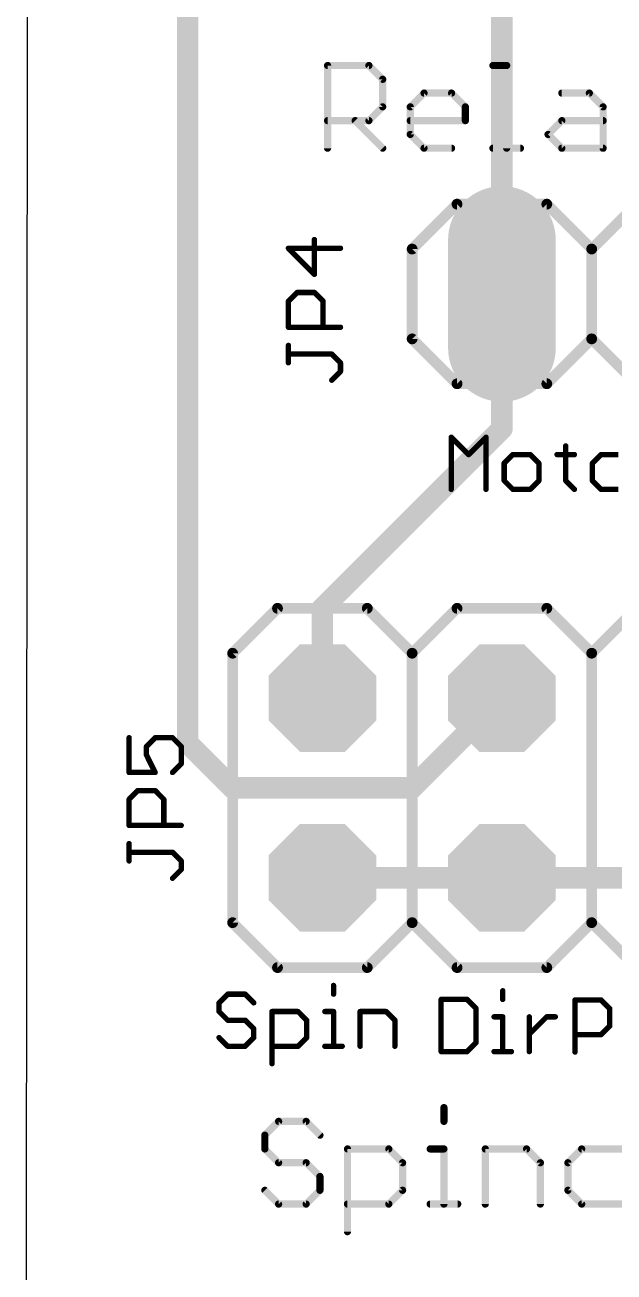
# Model space of a CAD drawing. Extents: x 6 to 93.4, y 7 to 66.
# Drawn here: x 5.95 to 14.29, y 33.16 to 50.79 of the extents above; entities that cross this region are included whole.
import ezdxf

# ---------------------------------------------------------------- set-up
doc = ezdxf.new("R2010")
doc.units = 0
for name, color, linetype in [('1', 22, 'CONTINUOUS'), ('112', 253, 'CONTINUOUS'), ('16', 175, 'CONTINUOUS'), ('17', 82, 'CONTINUOUS'), ('20', 7, 'CONTINUOUS'), ('21', 7, 'CONTINUOUS'), ('25', 253, 'CONTINUOUS'), ('27', 253, 'CONTINUOUS'), ('51', 53, 'CONTINUOUS')]:
    doc.layers.add(name, color=color, linetype=linetype)

# ---------------------------------------------------------------- blocks, each defined once
blk = doc.blocks.new('RECT')
blk.add_solid([(-0.5, -0.5), (0.5, -0.5), (-0.5, 0.5), (0.5, 0.5)])
blk = doc.blocks.new('LONGP100')
at = {"const_width": 1}
blk.add_lwpolyline([(-0.5, 0), (0.5, 0)], dxfattribs=at)
at = {"const_width": 0.5}
for points in [[(-0.5, 0.25, 1), (-0.5, -0.25)], [(0.5, -0.25, 1), (0.5, 0.25)]]:
    blk.add_lwpolyline(points, format="xyb", dxfattribs=at)
blk = doc.blocks.new('OCTAGONP')
at = {"const_width": 0.5}
blk.add_lwpolyline([(-0.25, -0.1036), (-0.25, 0.1036), (-0.1036, 0.25), (0.1036, 0.25), (0.25, 0.1036), (0.25, -0.1036), (0.1036, -0.25), (-0.1036, -0.25), (-0.25, -0.1036), (-0.25, 0.1036)], dxfattribs=at)

msp = doc.modelspace()

# ---------------------------------------------------------------- linework, layer by layer
at = {"layer": '1', "const_width": 0.3048}
for points in [[(12.7, 46.99), (12.7, 54.61)], [(8.255, 40.64), (8.255, 53.975)], [(12.7, 45.085), (12.7, 46.99)], [(10.16, 42.545), (12.7, 45.085)], [(10.16, 41.275), (10.16, 42.545)], [(12.7, 41.275), (11.43, 40.005)], [(8.89, 40.005), (8.255, 40.64)], [(11.43, 40.005), (8.89, 40.005)]]:
    msp.add_lwpolyline(points, dxfattribs=at)
at = {"layer": '1', "const_width": 0.1524}
for points in [[(12.7762, 46.99, 1), (12.6238, 46.99)], [(12.6238, 46.99, 1), (12.7762, 46.99)], [(12.6238, 45.085, 1), (12.7762, 45.085)], [(12.7539, 45.0311, 1), (12.6461, 45.1389)], [(10.2362, 42.545, 1), (10.0838, 42.545)], [(10.1061, 42.5989, 1), (10.2139, 42.4911)], [(10.0838, 41.275, 1), (10.2362, 41.275)], [(12.7539, 41.2211, 1), (12.6461, 41.3289)], [(8.3089, 40.6939, 1), (8.2011, 40.5861)], [(8.1788, 40.64, 1), (8.3312, 40.64)], [(8.89, 40.0812, 1), (8.89, 39.9288)], [(8.8361, 39.9511, 1), (8.9439, 40.0589)], [(11.3761, 40.0589, 1), (11.4839, 39.9511)], [(11.43, 39.9288, 1), (11.43, 40.0812)]]:
    msp.add_lwpolyline(points, format="xyb", dxfattribs=at)
at = {"layer": '112', "const_width": 0.0381}
for points in [[(11.9966, 44.9778, 1), (11.9696, 44.9509)], [(12.0022, 44.9643, 1), (11.9641, 44.9643)], [(12.4936, 44.9643, 1), (12.4555, 44.9643)], [(12.4881, 44.9509, 1), (12.4611, 44.9778)], [(13.6219, 44.8415, 1), (13.5838, 44.8415)], [(12.2154, 44.7321, 1), (12.2423, 44.7051)], [(12.2154, 44.7051, 1), (12.2423, 44.7321)], [(12.718, 44.6092, 1), (12.745, 44.5822)], [(12.7506, 44.5957, 1), (12.7125, 44.5957)], [(12.8544, 44.7376, 1), (12.8544, 44.6995)], [(12.8679, 44.7051, 1), (12.8409, 44.7321)], [(13.1136, 44.7321, 1), (13.0867, 44.7051)], [(13.1001, 44.6995, 1), (13.1001, 44.7376)], [(13.2421, 44.5957, 1), (13.204, 44.5957)], [(13.2095, 44.5822, 1), (13.2365, 44.6092)], [(13.4799, 44.7376, 1), (13.4799, 44.6995)], [(13.7257, 44.6995, 1), (13.7257, 44.7376)], [(13.9979, 44.5957, 1), (13.9598, 44.5957)], [(13.9654, 44.6092, 1), (13.9923, 44.5822)], [(14.1017, 44.7376, 1), (14.1017, 44.6995)], [(14.1152, 44.7051, 1), (14.0883, 44.7321)], [(12.745, 44.3634, 1), (12.718, 44.3365)], [(12.7125, 44.35, 1), (12.7506, 44.35)], [(12.8544, 44.2462, 1), (12.8544, 44.2081)], [(13.1001, 44.2081, 1), (13.1001, 44.2462)], [(13.204, 44.35, 1), (13.2421, 44.35)], [(13.2365, 44.3365, 1), (13.2095, 44.3634)], [(13.6163, 44.3634, 1), (13.5893, 44.3365)], [(13.5838, 44.35, 1), (13.6219, 44.35)], [(13.9598, 44.35, 1), (13.9979, 44.35)], [(13.9923, 44.3634, 1), (13.9654, 44.3365)], [(14.1017, 44.2462, 1), (14.1017, 44.2081)], [(11.9641, 44.2271, 1), (12.0022, 44.2271)], [(12.4555, 44.2271, 1), (12.4936, 44.2271)], [(12.8409, 44.2136, 1), (12.8679, 44.2406)], [(13.0867, 44.2406, 1), (13.1136, 44.2136)], [(13.7122, 44.2136, 1), (13.7391, 44.2406)], [(14.0883, 44.2136, 1), (14.1152, 44.2406)], [(10.3369, 37.2122, 1), (10.2988, 37.2122)], [(8.821, 37.1084, 1), (8.821, 37.0703)], [(8.8344, 37.0759, 1), (8.8075, 37.1028)], [(9.0802, 37.1028, 1), (9.0532, 37.0759)], [(9.0667, 37.0703, 1), (9.0667, 37.1084)], [(10.2988, 37.0893, 1), (10.3369, 37.0893)], [(11.8401, 37.0334, 1), (11.8401, 36.9953)], [(11.8592, 37.0143, 1), (11.8211, 37.0143)], [(12.2222, 37.0278, 1), (12.1952, 37.0009)], [(12.2087, 36.9953, 1), (12.2087, 37.0334)], [(12.7304, 37.1372, 1), (12.6923, 37.1372)], [(12.6923, 37.0143, 1), (12.7304, 37.0143)], [(13.7341, 37.0264, 1), (13.7341, 36.9883)], [(13.7532, 37.0073, 1), (13.7151, 37.0073)], [(14.1162, 37.0208, 1), (14.0892, 36.9939)], [(14.1027, 36.9883, 1), (14.1027, 37.0264)], [(8.6846, 36.9799, 1), (8.7116, 36.953)], [(8.7116, 36.8571, 1), (8.6846, 36.8301)], [(8.7172, 36.9665, 1), (8.6791, 36.9665)], [(8.6791, 36.8436, 1), (8.7172, 36.8436)], [(9.1761, 36.953, 1), (9.2031, 36.9799)], [(9.4465, 36.8626, 1), (9.4465, 36.8245)], [(9.4656, 36.8436, 1), (9.4275, 36.8436)], [(9.8286, 36.8571, 1), (9.8017, 36.8301)], [(9.8151, 36.8245, 1), (9.8151, 36.8626)], [(10.1949, 36.8626, 1), (10.1949, 36.8245)], [(10.3369, 36.8436, 1), (10.2988, 36.8436)], [(10.3178, 36.8245, 1), (10.3178, 36.8626)], [(10.7129, 36.8436, 1), (10.6748, 36.8436)], [(10.6939, 36.8626, 1), (10.6939, 36.8245)], [(11.076, 36.8571, 1), (11.049, 36.8301)], [(11.0625, 36.8245, 1), (11.0625, 36.8626)], [(12.3506, 36.8915, 1), (12.3125, 36.8915)], [(12.3181, 36.878, 1), (12.3451, 36.9049)], [(14.2446, 36.8845, 1), (14.2065, 36.8845)], [(14.2121, 36.871, 1), (14.2391, 36.8979)], [(8.821, 36.7398, 1), (8.821, 36.7017)], [(8.8075, 36.7072, 1), (8.8344, 36.7342)], [(9.0802, 36.7342, 1), (9.0532, 36.7072)], [(9.0667, 36.7017, 1), (9.0667, 36.7398)], [(9.9571, 36.7207, 1), (9.919, 36.7207)], [(9.9245, 36.7072, 1), (9.9515, 36.7342)], [(11.2044, 36.7207, 1), (11.1663, 36.7207)], [(11.1719, 36.7072, 1), (11.1988, 36.7342)], [(12.5885, 36.7876, 1), (12.5885, 36.7495)], [(12.7304, 36.7686, 1), (12.6923, 36.7686)], [(12.7114, 36.7495, 1), (12.7114, 36.7876)], [(13.1065, 36.7686, 1), (13.0684, 36.7686)], [(13.3332, 36.7876, 1), (13.3332, 36.7495)], [(13.3467, 36.7551, 1), (13.3197, 36.7821)], [(13.4561, 36.7495, 1), (13.4561, 36.7876)], [(8.7116, 36.4884, 1), (8.6846, 36.4615)], [(9.2086, 36.5978, 1), (9.1705, 36.5978)], [(9.1761, 36.5844, 1), (9.2031, 36.6113)], [(9.2031, 36.4615, 1), (9.1761, 36.4884)], [(9.9515, 36.4615, 1), (9.9245, 36.4884)], [(13.074, 36.5363, 1), (13.1009, 36.5094)], [(13.7341, 36.5349, 1), (13.7341, 36.4968)], [(14.0892, 36.5293, 1), (14.1162, 36.5024)], [(14.1027, 36.4968, 1), (14.1027, 36.5349)], [(14.2065, 36.6387, 1), (14.2446, 36.6387)], [(14.2391, 36.6252, 1), (14.2121, 36.6522)], [(8.821, 36.3712, 1), (8.821, 36.3331)], [(8.8075, 36.3386, 1), (8.8344, 36.3656)], [(9.0532, 36.3656, 1), (9.0802, 36.3386)], [(9.0667, 36.3331, 1), (9.0667, 36.3712)], [(9.1705, 36.475, 1), (9.2086, 36.475)], [(9.4465, 36.3712, 1), (9.4465, 36.3331)], [(9.8017, 36.3656, 1), (9.8286, 36.3386)], [(9.8151, 36.3331, 1), (9.8151, 36.3712)], [(9.919, 36.475, 1), (9.9571, 36.475)], [(10.1949, 36.3712, 1), (10.1949, 36.3331)], [(10.2988, 36.3521, 1), (10.3369, 36.3521)], [(10.4407, 36.3331, 1), (10.4407, 36.3712)], [(10.6748, 36.3521, 1), (10.7129, 36.3521)], [(11.1663, 36.3521, 1), (11.2044, 36.3521)], [(12.3125, 36.4, 1), (12.3506, 36.4)], [(12.3451, 36.3865, 1), (12.3181, 36.4134)], [(11.8401, 36.2962, 1), (11.8401, 36.2581)], [(11.8211, 36.2771, 1), (11.8592, 36.2771)], [(12.1952, 36.2906, 1), (12.2222, 36.2636)], [(12.2087, 36.2581, 1), (12.2087, 36.2962)], [(12.5885, 36.2962, 1), (12.5885, 36.2581)], [(12.6923, 36.2771, 1), (12.7304, 36.2771)], [(12.8343, 36.2581, 1), (12.8343, 36.2962)], [(13.0684, 36.2771, 1), (13.1065, 36.2771)], [(13.7151, 36.2701, 1), (13.7532, 36.2701)], [(9.4275, 36.1064, 1), (9.4656, 36.1064)]]:
    msp.add_lwpolyline(points, format="xyb", dxfattribs=at)
at = {"layer": '112', "const_width": 0.0762}
for points in [[(11.9831, 44.2271), (11.9831, 44.9643)], [(11.9831, 44.9643), (12.2288, 44.7186)], [(12.2288, 44.7186), (12.4746, 44.9643)], [(12.4746, 44.9643), (12.4746, 44.2271)], [(13.6028, 44.8415), (13.6028, 44.35)], [(12.8544, 44.7186), (12.7315, 44.5957)], [(12.7315, 44.5957), (12.7315, 44.35)], [(13.1001, 44.7186), (12.8544, 44.7186)], [(13.223, 44.5957), (13.1001, 44.7186)], [(13.223, 44.35), (13.223, 44.5957)], [(13.4799, 44.7186), (13.7257, 44.7186)], [(14.1017, 44.7186), (13.9789, 44.5957)], [(13.9789, 44.5957), (13.9789, 44.35)], [(14.3475, 44.7186), (14.1017, 44.7186)], [(12.7315, 44.35), (12.8544, 44.2271)], [(12.8544, 44.2271), (13.1001, 44.2271)], [(13.1001, 44.2271), (13.223, 44.35)], [(13.6028, 44.35), (13.7257, 44.2271)], [(13.9789, 44.35), (14.1017, 44.2271)], [(14.1017, 44.2271), (14.3475, 44.2271)], [(10.3178, 37.2122), (10.3178, 37.0893)], [(8.821, 37.0893), (8.6981, 36.9665)], [(9.0667, 37.0893), (8.821, 37.0893)], [(9.1896, 36.9665), (9.0667, 37.0893)], [(11.8401, 37.0143), (11.8401, 36.2771)], [(12.2087, 37.0143), (11.8401, 37.0143)], [(12.3316, 36.8915), (12.2087, 37.0143)], [(12.7114, 37.1372), (12.7114, 37.0143)], [(13.7341, 36.2701), (13.7341, 37.0073)], [(13.7341, 37.0073), (14.1027, 37.0073)], [(14.1027, 37.0073), (14.2256, 36.8845)], [(8.6981, 36.9665), (8.6981, 36.8436)], [(8.6981, 36.8436), (8.821, 36.7207)], [(9.4465, 36.1064), (9.4465, 36.8436)], [(9.4465, 36.8436), (9.8151, 36.8436)], [(9.8151, 36.8436), (9.938, 36.7207)], [(10.1949, 36.8436), (10.3178, 36.8436)], [(10.3178, 36.8436), (10.3178, 36.3521)], [(10.6939, 36.3521), (10.6939, 36.8436)], [(10.6939, 36.8436), (11.0625, 36.8436)], [(11.0625, 36.8436), (11.1854, 36.7207)], [(12.3316, 36.4), (12.3316, 36.8915)], [(14.2256, 36.8845), (14.2256, 36.6387)], [(8.821, 36.7207), (9.0667, 36.7207)], [(9.0667, 36.7207), (9.1896, 36.5978)], [(9.938, 36.7207), (9.938, 36.475)], [(11.1854, 36.7207), (11.1854, 36.3521)], [(12.5885, 36.7686), (12.7114, 36.7686)], [(12.7114, 36.7686), (12.7114, 36.2771)], [(13.0875, 36.2771), (13.0875, 36.7686)], [(13.0875, 36.5228), (13.3332, 36.7686)], [(13.3332, 36.7686), (13.4561, 36.7686)], [(8.821, 36.3521), (8.6981, 36.475)], [(9.1896, 36.475), (9.0667, 36.3521)], [(9.1896, 36.5978), (9.1896, 36.475)], [(9.938, 36.475), (9.8151, 36.3521)], [(14.1027, 36.5158), (13.7341, 36.5158)], [(14.2256, 36.6387), (14.1027, 36.5158)], [(9.0667, 36.3521), (8.821, 36.3521)], [(9.8151, 36.3521), (9.4465, 36.3521)], [(10.1949, 36.3521), (10.4407, 36.3521)], [(12.2087, 36.2771), (12.3316, 36.4)], [(11.8401, 36.2771), (12.2087, 36.2771)], [(12.5885, 36.2771), (12.8343, 36.2771)]]:
    msp.add_lwpolyline(points, dxfattribs=at)
at = {"layer": '16', "const_width": 0.3048}
for points in [[(10.16, 38.735), (12.7, 38.735)], [(12.7, 38.735), (15.24, 38.735)]]:
    msp.add_lwpolyline(points, dxfattribs=at)
at = {"layer": '16', "const_width": 0.1524}
for points in [[(10.16, 38.8112, 1), (10.16, 38.6588)], [(12.7, 38.8112, 1), (12.7, 38.6588)], [(12.7, 38.6588, 1), (12.7, 38.8112)]]:
    msp.add_lwpolyline(points, format="xyb", dxfattribs=at)
at = {"layer": '20'}
msp.add_line((5.995, 65.957), (5.952, 7.147), dxfattribs=at)
at = {"layer": '21', "const_width": 0.1524}
for points in [[(12.065, 48.26), (11.43, 47.625)], [(12.065, 48.26), (13.335, 48.26)], [(13.335, 48.26), (13.97, 47.625)], [(13.97, 47.625), (14.605, 48.26)], [(11.43, 47.625), (11.43, 46.355)], [(13.97, 47.625), (13.97, 46.355)], [(11.43, 46.355), (12.065, 45.72)], [(13.97, 46.355), (13.335, 45.72)], [(14.605, 45.72), (13.97, 46.355)], [(13.335, 45.72), (12.065, 45.72)], [(8.89, 41.91), (9.525, 42.545)], [(9.525, 42.545), (10.795, 42.545)], [(10.795, 42.545), (11.43, 41.91)], [(11.43, 41.91), (12.065, 42.545)], [(12.065, 42.545), (13.335, 42.545)], [(13.335, 42.545), (13.97, 41.91)], [(13.97, 41.91), (14.605, 42.545)], [(8.89, 38.1), (8.89, 41.91)], [(11.43, 41.91), (11.43, 38.1)], [(13.97, 41.91), (13.97, 38.1)], [(8.89, 38.1), (9.525, 37.465)], [(10.795, 37.465), (11.43, 38.1)], [(11.43, 38.1), (12.065, 37.465)], [(13.335, 37.465), (13.97, 38.1)], [(13.97, 38.1), (14.605, 37.465)], [(9.525, 37.465), (10.795, 37.465)], [(12.065, 37.465), (13.335, 37.465)]]:
    msp.add_lwpolyline(points, dxfattribs=at)
at = {"layer": '21', "const_width": 0.0762}
for points in [[(12.065, 48.2981, 1), (12.065, 48.2219)], [(12.0919, 48.2331, 1), (12.0381, 48.2869)], [(13.3619, 48.2869, 1), (13.3081, 48.2331)], [(13.335, 48.2219, 1), (13.335, 48.2981)], [(11.4681, 47.625, 1), (11.3919, 47.625)], [(11.4031, 47.6519, 1), (11.4569, 47.5981)], [(14.0081, 47.625, 1), (13.9319, 47.625)], [(13.9431, 47.6519, 1), (13.9969, 47.5981)], [(13.9431, 47.5981, 1), (13.9969, 47.6519)], [(11.3919, 46.355, 1), (11.4681, 46.355)], [(11.4569, 46.3819, 1), (11.4031, 46.3281)], [(13.9319, 46.355, 1), (14.0081, 46.355)], [(13.9969, 46.3819, 1), (13.9431, 46.3281)], [(13.9969, 46.3281, 1), (13.9431, 46.3819)], [(12.065, 45.7581, 1), (12.065, 45.6819)], [(12.0381, 45.6931, 1), (12.0919, 45.7469)], [(13.3081, 45.7469, 1), (13.3619, 45.6931)], [(13.335, 45.6819, 1), (13.335, 45.7581)], [(9.525, 42.5831, 1), (9.525, 42.5069)], [(9.5519, 42.5181, 1), (9.4981, 42.5719)], [(10.8219, 42.5719, 1), (10.7681, 42.5181)], [(10.795, 42.5069, 1), (10.795, 42.5831)], [(12.065, 42.5831, 1), (12.065, 42.5069)], [(12.0919, 42.5181, 1), (12.0381, 42.5719)], [(13.3619, 42.5719, 1), (13.3081, 42.5181)], [(13.335, 42.5069, 1), (13.335, 42.5831)], [(8.9281, 41.91, 1), (8.8519, 41.91)], [(8.8631, 41.9369, 1), (8.9169, 41.8831)], [(11.4681, 41.91, 1), (11.3919, 41.91)], [(11.4031, 41.9369, 1), (11.4569, 41.8831)], [(11.4031, 41.8831, 1), (11.4569, 41.9369)], [(14.0081, 41.91, 1), (13.9319, 41.91)], [(13.9431, 41.9369, 1), (13.9969, 41.8831)], [(13.9431, 41.8831, 1), (13.9969, 41.9369)], [(8.8519, 38.1, 1), (8.9281, 38.1)], [(8.9169, 38.1269, 1), (8.8631, 38.0731)], [(11.3919, 38.1, 1), (11.4681, 38.1)], [(11.4569, 38.1269, 1), (11.4031, 38.0731)], [(11.4569, 38.0731, 1), (11.4031, 38.1269)], [(13.9319, 38.1, 1), (14.0081, 38.1)], [(13.9969, 38.1269, 1), (13.9431, 38.0731)], [(13.9969, 38.0731, 1), (13.9431, 38.1269)], [(9.525, 37.5031, 1), (9.525, 37.4269)], [(9.4981, 37.4381, 1), (9.5519, 37.4919)], [(10.7681, 37.4919, 1), (10.8219, 37.4381)], [(10.795, 37.4269, 1), (10.795, 37.5031)], [(12.065, 37.5031, 1), (12.065, 37.4269)], [(12.0381, 37.4381, 1), (12.0919, 37.4919)], [(13.3081, 37.4919, 1), (13.3619, 37.4381)], [(13.335, 37.4269, 1), (13.335, 37.5031)]]:
    msp.add_lwpolyline(points, format="xyb", dxfattribs=at)
at = {"layer": '25', "const_width": 0.0381}
for points in [[(10.0665, 47.7592, 1), (10.0284, 47.7592)], [(9.6789, 47.6554, 1), (9.6789, 47.6173)], [(9.6923, 47.6498, 1), (9.6654, 47.6229)], [(10.4161, 47.6173, 1), (10.4161, 47.6554)], [(10.0284, 47.2677, 1), (10.0665, 47.2677)], [(10.034, 47.2543, 1), (10.061, 47.2812)], [(9.6979, 46.8879, 1), (9.6598, 46.8879)], [(9.6654, 46.9014, 1), (9.6923, 46.8745)], [(9.8017, 47.0299, 1), (9.8017, 46.9918)], [(9.8152, 46.9973, 1), (9.7883, 47.0243)], [(10.061, 47.0243, 1), (10.034, 46.9973)], [(10.0475, 46.9918, 1), (10.0475, 47.0299)], [(10.1894, 46.8879, 1), (10.1513, 46.8879)], [(10.1569, 46.8745, 1), (10.1838, 46.9014)], [(9.6789, 46.5384, 1), (9.6789, 46.5003)], [(10.4161, 46.5003, 1), (10.4161, 46.5384)], [(9.6598, 46.5193, 1), (9.6979, 46.5193)], [(10.1513, 46.5193, 1), (10.1894, 46.5193)], [(9.6979, 46.2624, 1), (9.6598, 46.2624)], [(9.6789, 46.1586, 1), (9.6789, 46.1205)], [(9.6598, 46.0166, 1), (9.6979, 46.0166)], [(10.3067, 46.153, 1), (10.2798, 46.126)], [(10.2932, 46.1205, 1), (10.2932, 46.1586)], [(10.4352, 46.0166, 1), (10.3971, 46.0166)], [(10.4026, 46.0032, 1), (10.4296, 46.0301)], [(10.3971, 45.8938, 1), (10.4352, 45.8938)], [(10.4296, 45.8803, 1), (10.4026, 45.9072)], [(10.2798, 45.7844, 1), (10.3067, 45.7574)], [(7.4447, 40.7154, 1), (7.4066, 40.7154)], [(7.7943, 40.7345, 1), (7.7943, 40.6964)], [(7.8078, 40.7019, 1), (7.7808, 40.7289)], [(8.0535, 40.7289, 1), (8.0266, 40.7019)], [(8.04, 40.6964, 1), (8.04, 40.7345)], [(7.6579, 40.606, 1), (7.6849, 40.5791)], [(7.6905, 40.5925, 1), (7.6524, 40.5925)], [(8.182, 40.5925, 1), (8.1439, 40.5925)], [(8.1494, 40.5791, 1), (8.1764, 40.606)], [(7.6885, 40.4782, 1), (7.6544, 40.4612)], [(7.6524, 40.4697, 1), (7.6905, 40.4697)], [(8.1764, 40.3333, 1), (8.1494, 40.3603)], [(7.4257, 40.243, 1), (7.4257, 40.2049)], [(7.4066, 40.2239, 1), (7.4447, 40.2239)], [(7.7772, 40.2154, 1), (7.8113, 40.2325)], [(7.7943, 40.2049, 1), (7.7943, 40.243)], [(8.0266, 40.2374, 1), (8.0535, 40.2105)], [(8.1439, 40.3468, 1), (8.182, 40.3468)], [(7.4447, 39.8441, 1), (7.4066, 39.8441)], [(7.4122, 39.8576, 1), (7.4391, 39.8307)], [(7.5485, 39.986, 1), (7.5485, 39.9479)], [(7.562, 39.9535, 1), (7.5351, 39.9805)], [(7.8078, 39.9805, 1), (7.7808, 39.9535)], [(7.7943, 39.9479, 1), (7.7943, 39.986)], [(7.9362, 39.8441, 1), (7.8981, 39.8441)], [(7.9037, 39.8307, 1), (7.9306, 39.8576)], [(7.4257, 39.4946, 1), (7.4257, 39.4565)], [(8.1629, 39.4565, 1), (8.1629, 39.4946)], [(7.4066, 39.4755, 1), (7.4447, 39.4755)], [(7.8981, 39.4755, 1), (7.9362, 39.4755)], [(7.4447, 39.2186, 1), (7.4066, 39.2186)], [(7.4257, 39.1148, 1), (7.4257, 39.0767)], [(7.4066, 38.9728, 1), (7.4447, 38.9728)], [(8.0535, 39.1092, 1), (8.0266, 39.0822)], [(8.04, 39.0767, 1), (8.04, 39.1148)], [(8.182, 38.9728, 1), (8.1439, 38.9728)], [(8.1494, 38.9594, 1), (8.1764, 38.9863)], [(8.1439, 38.85, 1), (8.182, 38.85)], [(8.1764, 38.8365, 1), (8.1494, 38.8634)], [(8.0266, 38.7406, 1), (8.0535, 38.7136)]]:
    msp.add_lwpolyline(points, format="xyb", dxfattribs=at)
at = {"layer": '25', "const_width": 0.0762}
for points in [[(10.0475, 47.2677), (10.0475, 47.7592)], [(10.4161, 47.6363), (9.6789, 47.6363)], [(9.6789, 47.6363), (10.0475, 47.2677)], [(9.6789, 46.8879), (9.8017, 47.0108)], [(9.6789, 46.5193), (9.6789, 46.8879)], [(9.8017, 47.0108), (10.0475, 47.0108)], [(10.0475, 47.0108), (10.1704, 46.8879)], [(10.1704, 46.8879), (10.1704, 46.5193)], [(10.4161, 46.5193), (9.6789, 46.5193)], [(9.6789, 46.0166), (9.6789, 46.2624)], [(10.2932, 46.1395), (9.6789, 46.1395)], [(10.4161, 46.0166), (10.2932, 46.1395)], [(10.4161, 45.8938), (10.4161, 46.0166)], [(10.2932, 45.7709), (10.4161, 45.8938)], [(7.4257, 40.7154), (7.4257, 40.2239)], [(7.6714, 40.5925), (7.7943, 40.7154)], [(7.7943, 40.7154), (8.04, 40.7154)], [(8.04, 40.7154), (8.1629, 40.5925)], [(7.6714, 40.4697), (7.6714, 40.5925)], [(8.1629, 40.5925), (8.1629, 40.3468)], [(7.7943, 40.2239), (7.6714, 40.4697)], [(8.1629, 40.3468), (8.04, 40.2239)], [(7.4257, 40.2239), (7.7943, 40.2239)], [(7.4257, 39.8441), (7.5485, 39.967)], [(7.4257, 39.4755), (7.4257, 39.8441)], [(7.5485, 39.967), (7.7943, 39.967)], [(7.7943, 39.967), (7.9172, 39.8441)], [(7.9172, 39.8441), (7.9172, 39.4755)], [(8.1629, 39.4755), (7.4257, 39.4755)], [(7.4257, 38.9728), (7.4257, 39.2186)], [(8.04, 39.0957), (7.4257, 39.0957)], [(8.1629, 38.9728), (8.04, 39.0957)], [(8.1629, 38.85), (8.1629, 38.9728)], [(8.04, 38.7271), (8.1629, 38.85)]]:
    msp.add_lwpolyline(points, dxfattribs=at)
at = {"layer": '27', "const_width": 0.1016}
for points in [[(10.2338, 49.0508), (10.2338, 50.2202)], [(10.2338, 50.2202), (10.8185, 50.2202)], [(10.8185, 50.2202), (11.0134, 50.0253)], [(12.5726, 50.2202), (12.7675, 50.2202)], [(12.7675, 50.2202), (12.7675, 49.0508)], [(11.0134, 50.0253), (11.0134, 49.6355)], [(11.4032, 49.6355), (11.5981, 49.8304)], [(11.5981, 49.8304), (11.9879, 49.8304)], [(11.9879, 49.8304), (12.1828, 49.6355)], [(13.5471, 49.8304), (13.9369, 49.8304)], [(13.9369, 49.8304), (14.1318, 49.6355)], [(11.0134, 49.6355), (10.8185, 49.4406)], [(11.4032, 49.2457), (11.4032, 49.6355)], [(12.1828, 49.6355), (12.1828, 49.4406)], [(14.1318, 49.6355), (14.1318, 49.0508)], [(10.8185, 49.4406), (10.2338, 49.4406)], [(10.6236, 49.4406), (11.0134, 49.0508)], [(12.1828, 49.4406), (11.4032, 49.4406)], [(13.3522, 49.2457), (13.5471, 49.4406)], [(13.5471, 49.4406), (14.1318, 49.4406)], [(11.5981, 49.0508), (11.4032, 49.2457)], [(13.5471, 49.0508), (13.3522, 49.2457)], [(11.9879, 49.0508), (11.5981, 49.0508)], [(12.5726, 49.0508), (12.9624, 49.0508)], [(14.1318, 49.0508), (13.5471, 49.0508)], [(11.8795, 35.4851), (11.8795, 35.2902)], [(9.5407, 35.2902), (9.3458, 35.0953)], [(9.9305, 35.2902), (9.5407, 35.2902)], [(10.1254, 35.0953), (9.9305, 35.2902)], [(9.3458, 35.0953), (9.3458, 34.9004)], [(9.3458, 34.9004), (9.5407, 34.7055)], [(10.5152, 33.731), (10.5152, 34.9004)], [(10.5152, 34.9004), (11.0999, 34.9004)], [(11.0999, 34.9004), (11.2948, 34.7055)], [(11.6846, 34.9004), (11.8795, 34.9004)], [(11.8795, 34.9004), (11.8795, 34.1208)], [(12.4642, 34.1208), (12.4642, 34.9004)], [(12.4642, 34.9004), (13.0489, 34.9004)], [(13.0489, 34.9004), (13.2438, 34.7055)], [(13.6336, 34.7055), (13.8285, 34.9004)], [(13.8285, 34.9004), (14.4132, 34.9004)], [(9.5407, 34.7055), (9.9305, 34.7055)], [(9.9305, 34.7055), (10.1254, 34.5106)], [(11.2948, 34.7055), (11.2948, 34.3157)], [(13.2438, 34.7055), (13.2438, 34.1208)], [(13.6336, 34.3157), (13.6336, 34.7055)], [(10.1254, 34.5106), (10.1254, 34.3157)], [(9.5407, 34.1208), (9.3458, 34.3157)], [(10.1254, 34.3157), (9.9305, 34.1208)], [(11.2948, 34.3157), (11.0999, 34.1208)], [(13.8285, 34.1208), (13.6336, 34.3157)], [(9.9305, 34.1208), (9.5407, 34.1208)], [(11.0999, 34.1208), (10.5152, 34.1208)], [(11.6846, 34.1208), (12.0744, 34.1208)], [(14.4132, 34.1208), (13.8285, 34.1208)]]:
    msp.add_lwpolyline(points, dxfattribs=at)
at = {"layer": '27', "const_width": 0.0508}
for points in [[(10.2592, 50.2202, 1), (10.2084, 50.2202)], [(10.2338, 50.2456, 1), (10.2338, 50.1948)], [(10.8365, 50.2382, 1), (10.8005, 50.2022)], [(10.8185, 50.1948, 1), (10.8185, 50.2456)], [(12.5726, 50.2456, 1), (12.5726, 50.1948)], [(12.7929, 50.2202, 1), (12.7421, 50.2202)], [(12.7675, 50.1948, 1), (12.7675, 50.2456)], [(11.0388, 50.0253, 1), (10.988, 50.0253)], [(10.9954, 50.0073, 1), (11.0314, 50.0433)], [(11.5981, 49.8558, 1), (11.5981, 49.805)], [(11.6161, 49.8124, 1), (11.5801, 49.8484)], [(12.0059, 49.8484, 1), (11.9699, 49.8124)], [(11.9879, 49.805, 1), (11.9879, 49.8558)], [(13.5471, 49.8558, 1), (13.5471, 49.805)], [(13.9548, 49.8484, 1), (13.9189, 49.8124)], [(13.9369, 49.805, 1), (13.9369, 49.8558)], [(10.988, 49.6355, 1), (11.0388, 49.6355)], [(11.0314, 49.6175, 1), (10.9954, 49.6535)], [(11.3852, 49.6535, 1), (11.4212, 49.6175)], [(11.4286, 49.6355, 1), (11.3778, 49.6355)], [(12.2082, 49.6355, 1), (12.1574, 49.6355)], [(12.1648, 49.6175, 1), (12.2008, 49.6535)], [(14.1572, 49.6355, 1), (14.1064, 49.6355)], [(14.1138, 49.6175, 1), (14.1497, 49.6535)], [(10.2338, 49.466, 1), (10.2338, 49.4152)], [(10.6416, 49.4586, 1), (10.6056, 49.4226)], [(10.8005, 49.4586, 1), (10.8365, 49.4226)], [(10.8185, 49.4152, 1), (10.8185, 49.466)], [(11.4032, 49.466, 1), (11.4032, 49.4152)], [(12.1574, 49.4406, 1), (12.2082, 49.4406)], [(12.1828, 49.4152, 1), (12.1828, 49.466)], [(13.5471, 49.466, 1), (13.5471, 49.4152)], [(13.565, 49.4226, 1), (13.5291, 49.4586)], [(14.1318, 49.4152, 1), (14.1318, 49.466)], [(11.4212, 49.2637, 1), (11.3852, 49.2277)], [(11.3778, 49.2457, 1), (11.4286, 49.2457)], [(13.3702, 49.2637, 1), (13.3342, 49.2277)], [(13.3342, 49.2637, 1), (13.3702, 49.2277)], [(10.2084, 49.0508, 1), (10.2592, 49.0508)], [(10.9954, 49.0328, 1), (11.0314, 49.0688)], [(11.5981, 49.0762, 1), (11.5981, 49.0254)], [(11.5801, 49.0328, 1), (11.6161, 49.0688)], [(11.9879, 49.0254, 1), (11.9879, 49.0762)], [(12.5726, 49.0762, 1), (12.5726, 49.0254)], [(12.7421, 49.0508, 1), (12.7929, 49.0508)], [(12.9624, 49.0254, 1), (12.9624, 49.0762)], [(13.5471, 49.0762, 1), (13.5471, 49.0254)], [(13.5291, 49.0328, 1), (13.565, 49.0688)], [(14.1064, 49.0508, 1), (14.1572, 49.0508)], [(14.1318, 49.0254, 1), (14.1318, 49.0762)], [(11.9049, 35.4851, 1), (11.8541, 35.4851)], [(9.5407, 35.3156, 1), (9.5407, 35.2648)], [(9.5587, 35.2722, 1), (9.5227, 35.3082)], [(9.9485, 35.3082, 1), (9.9125, 35.2722)], [(9.9305, 35.2648, 1), (9.9305, 35.3156)], [(11.8541, 35.2902, 1), (11.9049, 35.2902)], [(9.3278, 35.1133, 1), (9.3638, 35.0773)], [(9.3712, 35.0953, 1), (9.3204, 35.0953)], [(10.1074, 35.0773, 1), (10.1434, 35.1133)], [(9.3638, 34.9184, 1), (9.3278, 34.8824)], [(9.3204, 34.9004, 1), (9.3712, 34.9004)], [(10.5406, 34.9004, 1), (10.4898, 34.9004)], [(10.5152, 34.9258, 1), (10.5152, 34.875)], [(11.1179, 34.9184, 1), (11.0819, 34.8824)], [(11.0999, 34.875, 1), (11.0999, 34.9258)], [(11.6846, 34.9258, 1), (11.6846, 34.875)], [(11.9049, 34.9004, 1), (11.8541, 34.9004)], [(11.8795, 34.875, 1), (11.8795, 34.9258)], [(12.4896, 34.9004, 1), (12.4388, 34.9004)], [(12.4642, 34.9258, 1), (12.4642, 34.875)], [(13.0668, 34.9184, 1), (13.0309, 34.8824)], [(13.0489, 34.875, 1), (13.0489, 34.9258)], [(13.8285, 34.9258, 1), (13.8285, 34.875)], [(13.8464, 34.8824, 1), (13.8105, 34.9184)], [(9.5407, 34.7309, 1), (9.5407, 34.6801)], [(9.5227, 34.6875, 1), (9.5587, 34.7235)], [(9.9485, 34.7235, 1), (9.9125, 34.6875)], [(9.9305, 34.6801, 1), (9.9305, 34.7309)], [(11.3202, 34.7055, 1), (11.2694, 34.7055)], [(11.2768, 34.6875, 1), (11.3128, 34.7235)], [(13.2692, 34.7055, 1), (13.2184, 34.7055)], [(13.2258, 34.6875, 1), (13.2617, 34.7235)], [(13.6156, 34.7235, 1), (13.6515, 34.6875)], [(13.659, 34.7055, 1), (13.6082, 34.7055)], [(10.1508, 34.5106, 1), (10.1, 34.5106)], [(10.1074, 34.4926, 1), (10.1434, 34.5286)], [(9.3638, 34.3337, 1), (9.3278, 34.2977)], [(10.1, 34.3157, 1), (10.1508, 34.3157)], [(10.1434, 34.2977, 1), (10.1074, 34.3337)], [(11.2694, 34.3157, 1), (11.3202, 34.3157)], [(11.3128, 34.2977, 1), (11.2768, 34.3337)], [(13.6515, 34.3337, 1), (13.6156, 34.2977)], [(13.6082, 34.3157, 1), (13.659, 34.3157)], [(9.5407, 34.1462, 1), (9.5407, 34.0954)], [(9.5227, 34.1028, 1), (9.5587, 34.1388)], [(9.9125, 34.1388, 1), (9.9485, 34.1028)], [(9.9305, 34.0954, 1), (9.9305, 34.1462)], [(10.5152, 34.1462, 1), (10.5152, 34.0954)], [(11.0819, 34.1388, 1), (11.1179, 34.1028)], [(11.0999, 34.0954, 1), (11.0999, 34.1462)], [(11.6846, 34.1462, 1), (11.6846, 34.0954)], [(11.8541, 34.1208, 1), (11.9049, 34.1208)], [(12.0744, 34.0954, 1), (12.0744, 34.1462)], [(12.4388, 34.1208, 1), (12.4896, 34.1208)], [(13.2184, 34.1208, 1), (13.2692, 34.1208)], [(13.8285, 34.1462, 1), (13.8285, 34.0954)], [(13.8105, 34.1028, 1), (13.8464, 34.1388)], [(10.4898, 33.731, 1), (10.5406, 33.731)]]:
    msp.add_lwpolyline(points, format="xyb", dxfattribs=at)

# ---------------------------------------------------------------- block references
at = {"layer": '17', "xscale": 1.524, "yscale": 1.524, "rotation": 90}
msp.add_blockref('LONGP100', (12.7, 46.99), dxfattribs=at)
msp.add_blockref('LONGP100', (12.7, 46.99), dxfattribs=at)
at = {"layer": '17', "xscale": 1.524, "yscale": 1.524}
for p in [(10.16, 41.275), (10.16, 41.275), (12.7, 41.275), (12.7, 41.275), (10.16, 38.735), (10.16, 38.735), (12.7, 38.735), (12.7, 38.735)]:
    msp.add_blockref('OCTAGONP', p, dxfattribs=at)
at = {"layer": '51', "xscale": 0.508, "yscale": 0.508}
for p in [(12.7, 46.99), (10.16, 41.275), (12.7, 41.275), (10.16, 38.735), (12.7, 38.735)]:
    msp.add_blockref('RECT', p, dxfattribs=at)

doc.saveas('drawing.dxf')
